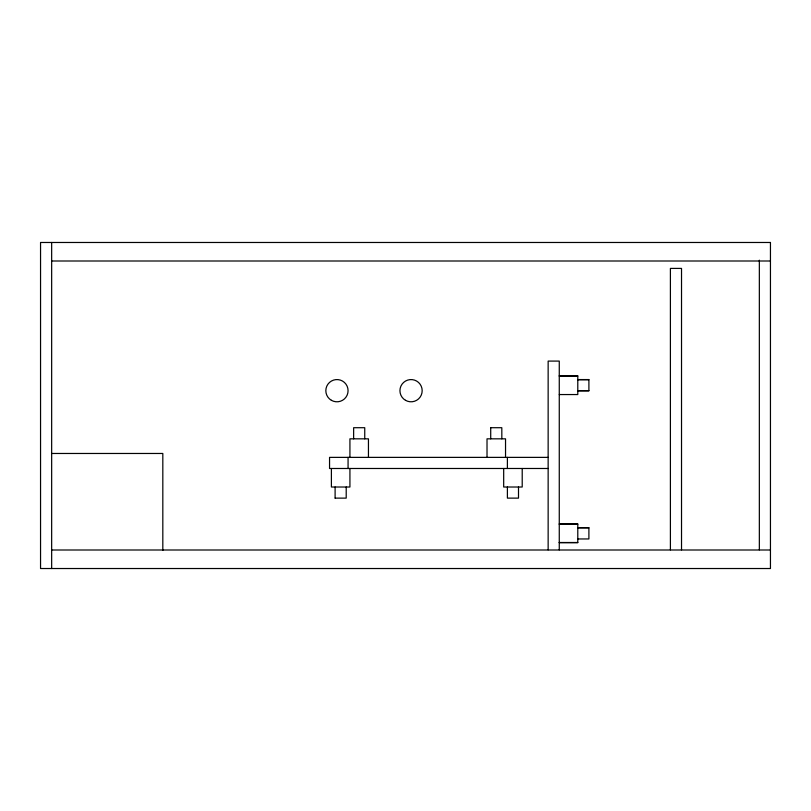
<?xml version="1.0" encoding="UTF-8"?>
<svg xmlns="http://www.w3.org/2000/svg" width="811" height="811" viewBox="0 0 811 811"><rect width="100%" height="100%" fill="white"/><g stroke="black" fill="none" stroke-linecap="round" stroke-linejoin="round"><path stroke-width="1.22" d="M51.661 261L770.45 261M559.266 375.868L577.787 375.868L577.787 394.551L559.266 394.551M559.266 376.03L577.787 376.03M577.787 379.568L588.898 379.568L588.898 390.841L577.787 390.851M577.787 379.73L588.898 379.73M577.787 390.679L588.898 390.679M490.726 427.711L501.816 427.711L501.837 438.832M51.661 453.471L162.818 453.471L162.818 550.405M548.145 457.374L329.55 457.374L329.55 468.484L548.145 468.484M335.115 498.126L346.206 498.126L346.216 487.016M559.266 523.977L577.787 523.977L577.787 542.671L559.266 542.671M559.266 524.149L577.787 524.149M577.787 527.687L588.898 527.687L588.898 538.95L577.787 538.97M577.787 527.849L588.898 527.849M559.266 542.508L577.787 542.508M51.661 550L770.45 550M759.339 260.179L759.339 549.817M681.524 549.838L681.524 268.411L670.403 268.411L670.403 549.838M559.266 549.848L559.266 361.088L548.145 361.088L548.145 549.848M522.213 468.484L522.213 487.016L503.682 487.016L503.682 468.484M518.503 487.016L518.503 498.126L507.402 498.126L507.392 487.016M507.392 457.384L507.392 468.505M505.537 457.353L505.537 438.832L487.016 438.832L487.016 457.353M490.716 427.711L490.716 438.832M368.447 457.353L368.447 438.832L349.926 438.832L349.926 457.353M364.747 438.832L364.747 427.711L353.647 427.711L353.626 438.832M349.926 468.484L349.926 487.016L331.395 487.016L331.395 468.484M348.071 457.384L348.071 468.505M335.105 487.016L335.105 498.126M51.661 242.479L51.661 568.521M770.45 242.479L40.55 242.479L40.55 568.521L770.45 568.521L770.45 242.479M331.395 400.31A11.111 11.111 0 0 0 348.071 390.679A11.111 11.111 0 0 0 331.395 381.058A11.111 11.111 0 0 0 331.395 400.31M405.5 400.31A11.111 11.111 0 0 0 422.176 390.679A11.111 11.111 0 0 0 405.5 381.058A11.111 11.111 0 0 0 405.5 400.31"/></g></svg>
